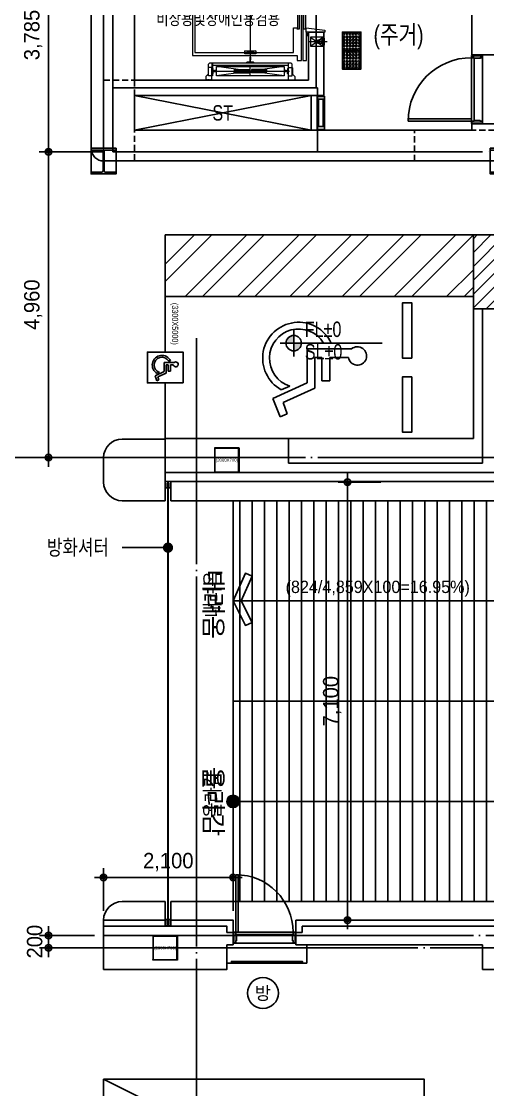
# Model space of a CAD drawing. Header units: millimetres. Extents: x 0 to 1390178, y 0 to 110113.
# Drawn here: x 196028 to 203593, y 14567 to 31891 of the extents above; entities that cross this region are included whole.
import ezdxf
from ezdxf.enums import TextEntityAlignment as Align
from ezdxf.xclip import XClip

# ---------------------------------------------------------------- set-up
doc = ezdxf.new("R2010")
doc.units = ezdxf.units.MM
doc.header["$LTSCALE"] = 100
doc.header["$XCLIPFRAME"] = 0
for name, pattern in [('X - 평면도$0$CEN', [62, 60, -1, 0, -1]), ('X - 평면도$0$CENTER', [65, 60, -2, 1, -2]), ('X - 평면도$0$CENTER2', [1.125, 0.75, -0.125, 0.125, -0.125]), ('X - 평면도$0$H2', [2, 1, -1]), ('X - 평면도$0$HID', [1.5, 1, -0.5]), ('X - 평면도$0$HIDDEN', [0.375, 0.25, -0.125]), ('X - 평면도$0$PHANTOM2', [50, 40, -2, 2, -2, 2, -2])]:
    doc.linetypes.add(name, pattern=pattern)
doc.layers.get('DEFPOINTS').update_dxf_attribs({"color": 145})
for name, color, linetype in [('AA-XXXX-TEXT', 3, 'Continuous'), ('DIM', 7, 'Continuous'), ('SYM', 7, 'Continuous'), ('TEXT1', 7, 'Continuous'), ('X - 평면도$0$! □-COL', 2, 'Continuous'), ('X - 평면도$0$4', 4, 'Continuous'), ('X - 평면도$0$A-FIN', 8, 'Continuous'), ('X - 평면도$0$A-OPEN', 9, 'X - 평면도$0$CEN'), ('X - 평면도$0$A-SHU', 3, 'X - 평면도$0$H2'), ('X - 평면도$0$A-WALB', 3, 'Continuous'), ('X - 평면도$0$A-WIN', 4, 'Continuous'), ('X - 평면도$0$AA-EL-PCN4', 4, 'Continuous'), ('X - 평면도$0$AA-SSXM-STRS', 4, 'Continuous'), ('X - 평면도$0$AA-WAXM-CONC', 2, 'Continuous'), ('X - 평면도$0$AA-XXXX-CNTL', 1, 'X - 평면도$0$CEN'), ('X - 평면도$0$AA-XXXX-FINL', 6, 'Continuous'), ('X - 평면도$0$AA-XXXX-PARK', 8, 'Continuous'), ('X - 평면도$0$TEXT', 3, 'Continuous'), ('X - 평면도$0$X-55$0$AA-DWXM-WIND', 4, 'Continuous'), ('X - 평면도$0$램프 패턴', 9, 'Continuous'), ('X - 평면도$0$연석', 4, 'Continuous'), ('X - 평면도$0$점형블럭', 8, 'Continuous')]:
    doc.layers.add(name, color=color, linetype=linetype)
for name, color, linetype, lineweight in [('X - 평면도$0$A-door', 4, 'Continuous', 25), ('X - 평면도$0$LAD-CEN', 1, 'X - 평면도$0$CENTER2', 9), ('X - 평면도$0$LAD-FINISH', 30, 'X - 평면도$0$PHANTOM2', 15), ('X - 평면도$0$LAD-OUTLINE', 7, 'Continuous', 20), ('X - 평면도$0$LAD-REFERENCE', 7, 'Continuous', 5), ('X - 평면도$0$LAD-THINLINE', 7, 'Continuous', 9)]:
    doc.layers.add(name, color=color, linetype=linetype, lineweight=lineweight)
for name, color, linetype, plot in [('X - 평면도$0$A-GUIDE TEXT', 67, 'Continuous', False), ('X - 평면도$0$AA-XXXX-H', 195, 'Continuous', False), ('X - 평면도$0$DEFPOINT', 163, 'Continuous', False)]:
    doc.layers.add(name, color=color, linetype=linetype, plot=plot)
doc.styles.add('$1$HAUD01', font='Dotum.ttf')
doc.styles.add('HAUD01', font='Dotum.ttf')
doc.styles.add('X - 평면도$0$HAUD01', font='Dotum.ttf')
doc.styles.add('X - 평면도$0$STANDARD', font='Dotum.ttf')
doc.styles.add('X - 평면도$0$맑은고딕', font='malgun.ttf')
doc.dimstyles.new('HAUD-80', dxfattribs={"dimscale": 100, "dimtxt": 2.5, "dimasz": 0.5, "dimexe": 0, "dimexo": 1.5, "dimgap": 1, "dimtad": 1, "dimdec": 0, "dimdsep": 46, "dimlunit": 6, "dimtxsty": 'HAUD01', "dimblk": 'Z_DOT', "dimcen": 2.5, "dimdle": 1.5, "dimclrd": 7, "dimclre": 7, "dimclrt": 4, "dimadec": 0, "dimazin": 0, "dimtfac": 1, "dimtdec": 0, "dimtix": 1, "dimtmove": 2, "dimatfit": 3, "dimfxl": 1, "dimtvp": 1, "dimtolj": 1, "dimtzin": 0, "dimarcsym": 0})

# ---------------------------------------------------------------- blocks, each defined once
blk = doc.blocks.new('Z_DOT')
at = {"layer": 'DIM', "color": 0}
for p, q in [((-3, 0), (3, 0)), ((0, -3), (0, 3))]:
    blk.add_line(p, q, dxfattribs=at)
for radius in [1.05, 0.525]:
    blk.add_circle((0, 0), radius, dxfattribs=at)
blk = doc.blocks.new('*D41')
at = {"layer": 'DEFPOINTS', "color": 0, "transparency": 16777216}
for p in [(199462, 18009), (197362, 17317), (199462, 17317)]:
    blk.add_point(p, dxfattribs=at)
at = {"layer": 'DIM', "color": 7, "lineweight": -2, "transparency": 16777216}
for p, q in [((197362, 17467), (197362, 18009)), ((197412, 18009), (199412, 18009)), ((199462, 17467), (199462, 18009))]:
    blk.add_line(p, q, dxfattribs=at)
at = {"layer": 'DIM', "color": 7, "lineweight": -2, "transparency": 16777216, "xscale": 50, "yscale": 50, "zscale": 50, "rotation": 180}
blk.add_blockref('Z_DOT', (197362, 18009), dxfattribs=at)
at = {"layer": 'DIM', "color": 7, "lineweight": -2, "transparency": 16777216, "xscale": 50, "yscale": 50, "zscale": 50}
blk.add_blockref('Z_DOT', (199462, 18009), dxfattribs=at)
at = {"layer": 'DIM', "color": 4, "transparency": 16777216, "insert": (198412, 18258), "char_height": 250, "attachment_point": 5, "style": 'HAUD01'}
blk.add_mtext('\\A1;2,100', dxfattribs=at)
blk = doc.blocks.new('$0$C1E7A367F')
at = {"layer": 'SYM'}
h = blk.add_hatch(color=256, dxfattribs=at)
h.paths.add_polyline_path([(-800, 0), (0, 0), (0, 800, 0.4142136)])
h.paths.add_polyline_path([(0, 0), (0, -800, 0.4142136), (800, 0)])
for p, q in [((0, -1400), (0, 1400)), ((-1400, 0), (9181, 0))]:
    blk.add_line(p, q, dxfattribs=at)
blk.add_circle((0, 0), 800, dxfattribs=at)
blk = doc.blocks.new('*D48')
at = {"layer": 'DEFPOINTS', "color": 0, "transparency": 16777216}
for p in [(201319, 24417), (202009, 24417), (202009, 17317)]:
    blk.add_point(p, dxfattribs=at)
at = {"layer": 'DIM', "color": 7, "lineweight": -2, "transparency": 16777216}
for p, q in [((201859, 24417), (201319, 24417)), ((201319, 17367), (201319, 24367)), ((201859, 17317), (201319, 17317))]:
    blk.add_line(p, q, dxfattribs=at)
at = {"layer": 'DIM', "color": 7, "lineweight": -2, "transparency": 16777216, "xscale": 50, "yscale": 50, "zscale": 50}
for p, rotation in [((201319, 24417), 90), ((201319, 17317), 270)]:
    blk.add_blockref('Z_DOT', p, dxfattribs=dict(at, rotation=rotation))
at = {"layer": 'DIM', "color": 4, "transparency": 16777216, "insert": (201070, 20867), "char_height": 250, "attachment_point": 5, "rotation": 90, "style": 'HAUD01'}
blk.add_mtext('\\A1;7,100', dxfattribs=at)
blk = doc.blocks.new('dr_갑')
at = {"layer": 'TEXT1'}
blk.add_circle((0, 0), 400, dxfattribs=at)
at = {"layer": 'TEXT1', "style": 'HAUD01'}
blk.add_text('방', height=335, dxfattribs=at).set_placement((0, 0), align=Align.MIDDLE)
blk = doc.blocks.new('X - 평면도$0$A$C149C4BE0')
at = {"layer": 'X - 평면도$0$램프 패턴'}
for p, q in [((112, 6500), (112, 0)), ((312, 6500), (312, 0)), ((512, 6500), (512, 0)), ((712, 6500), (712, 0)), ((912, 6500), (912, 0)), ((1112, 6500), (1112, 0)), ((1312, 6500), (1312, 0)), ((1512, 6500), (1512, 0)), ((1712, 6500), (1712, 0)), ((1912, 6500), (1912, 0)), ((2112, 6500), (2112, 0)), ((2312, 6500), (2312, 0)), ((2512, 6500), (2512, 0)), ((2712, 6500), (2712, 0)), ((2912, 6500), (2912, 0)), ((3112, 6500), (3112, 0)), ((3312, 6500), (3312, 0)), ((3512, 6500), (3512, 0)), ((3712, 6500), (3712, 0)), ((3912, 6500), (3912, 0)), ((4112, 6500), (4112, 0))]:
    blk.add_line(p, q, dxfattribs=at)
blk = doc.blocks.new('X - 평면도$0$A$C1B7F7459')
at = {"layer": 'X - 평면도$0$DEFPOINT'}
for p, q in [((0, 6500), (0, 0)), ((4862, 6500), (0, 6500)), ((0, 0), (4862, 0))]:
    blk.add_line(p, q, dxfattribs=at)
blk.add_blockref('X - 평면도$0$A$C149C4BE0', (0, 0))
blk = doc.blocks.new('X - 평면도$0$A$C80bfb4e9')
at = {"layer": 'X - 평면도$0$A-SHU'}
for points in [[(-90, 0), (0, 0), (0, -100.24), (-30, -100.24), (-30, -25), (-60, -25), (-60, -100.24), (-90, -100.24), (-90, -100), (-90, 0)], [(-90, -7200), (0, -7200), (0, -7100), (-30, -7100), (-30, -7175), (-60, -7175), (-60, -7100), (-90, -7100), (-90, -7100.24), (-90, -7200)]]:
    blk.add_lwpolyline(points, dxfattribs=at)
at = {"layer": 'X - 평면도$0$A-SHU', "linetype": 'X - 평면도$0$CENTER2', "ltscale": 5, "const_width": 30}
blk.add_lwpolyline([(-45, -25), (-45, -7175)], dxfattribs=at)
blk = doc.blocks.new('X - 평면도$0$A$C6BC81B62')
at = {"layer": 'X - 평면도$0$AA-XXXX-PARK'}
blk.add_line((0, 2600), (5200, 0), dxfattribs=at)
for points in [[(0, 2600), (0, 0), (5200, 0), (5200, 2600)], [(4200, 200), (4050, 200), (4050, 1150), (4200, 1150)]]:
    blk.add_lwpolyline(points, close=True, dxfattribs=at)
at = {"layer": 'X - 평면도$0$DEFPOINT', "style": 'X - 평면도$0$HAUD01', "width": 0.9}
blk.add_text('(2600X5200)', height=100, rotation=270, dxfattribs=at).set_placement((136, 1350), align=Align.MIDDLE_CENTER)
at = {"layer": 'X - 평면도$0$TEXT', "style": 'X - 평면도$0$HAUD01', "width": 0.9}
blk.add_text('(확)', height=300, rotation=270, dxfattribs=at).set_placement((4694, 419), align=Align.MIDDLE_CENTER)
blk = doc.blocks.new('X - 평면도$0$A$C37CC03AD')
at = {"layer": 'X - 평면도$0$AA-XXXX-PARK', "ltscale": 5}
for p, q in [((1000, 4300), (0, 5300)), ((1000, 4866), (566, 5300)), ((1000, 5149), (849, 5300)), ((1000, 4017), (0, 5017)), ((1000, 3451), (0, 4451)), ((1000, 3169), (0, 4169)), ((1000, 2603), (0, 3603)), ((1000, 2320), (0, 3320)), ((1846, 3323), (1846, 2603)), ((1987, 2973), (1987, 3271)), ((1754, 2993), (1754, 2870)), ((2364, 2973), (1987, 2973)), ((2364, 2839), (2364, 2973)), ((1987, 2728), (1987, 2839)), ((1987, 2839), (2364, 2839)), ((1000, 1754), (0, 2754)), ((1846, 2603), (2396, 2603)), ((2487, 2728), (1987, 2728)), ((2396, 2603), (2650, 2048)), ((2719, 2215), (2487, 2728)), ((1000, 1472), (0, 2472)), ((2451, 2320), (2510, 2183)), ((2898, 2281), (2719, 2215)), ((2950, 2163), (2898, 2281)), ((2650, 2048), (2950, 2163)), ((1000, 906), (0, 1906)), ((1000, 623), (0, 1623)), ((757, 300), (0, 1057)), ((475, 300), (0, 775)), ((2043, 388), (2043, 355)), ((2068, 444), (2068, 283)), ((2106, 383), (2106, 430)), ((2207, 383), (2106, 383)), ((2106, 317), (2106, 347)), ((2106, 347), (2207, 347)), ((2207, 347), (2207, 383)), ((2068, 283), (2216, 283)), ((2240, 317), (2106, 317)), ((2216, 283), (2284, 135)), ((2230, 207), (2246, 171)), ((2302, 179), (2240, 317)), ((2350, 197), (2302, 179)), ((2364, 165), (2350, 197)), ((2284, 135), (2364, 165))]:
    blk.add_line(p, q, dxfattribs=at)
for points in [[(1000, 5300), (0, 5300), (0, 300), (1000, 300)], [(2000, 4300), (2000, 4150), (1100, 4150), (1100, 4300)], [(2300, 4300), (2300, 4150), (3200, 4150), (3200, 4300)]]:
    blk.add_lwpolyline(points, close=True, dxfattribs=at)
for points in [[(2400, 300), (3300, 300), (3300, 5300), (1000, 5300), (1000, 300), (1900, 300)], [(2400, 590), (1900, 590), (1900, 10), (2400, 10), (2400, 590)]]:
    blk.add_lwpolyline(points, dxfattribs=at)
for centre, radius, start, end in [((1962, 3418), 149, 279.6374, 219.3505), ((1999, 2464), 583, 114.8684, 331.1726), ((1999, 2464), 474, 121.112, 342.3106), ((2109, 246), 156, 114.8684, 331.1726), ((2109, 246), 127, 121.112, 342.3106), ((2099, 470), 40.1, 279.6374, 219.3505)]:
    blk.add_arc(centre, radius, start, end, dxfattribs=at)
at = {"layer": 'X - 평면도$0$DEFPOINT', "style": 'X - 평면도$0$HAUD01', "width": 0.9}
blk.add_text('(3300X5000)', height=100, dxfattribs=at).set_placement((1441, 460), align=Align.MIDDLE_CENTER)
blk = doc.blocks.new('X - 평면도$0$ㅁ-400X400X9X9')
at = {"layer": 'X - 평면도$0$! □-COL', "lineweight": 9, "flags": 128}
for points in [[(143814, 359875), (144214, 359875), (144214, 359884), (143814, 359884)], [(143814, 359493), (143823, 359493), (143823, 359875), (143814, 359875)], [(144214, 359493), (144205, 359493), (144205, 359875), (144214, 359875)], [(143814, 359493), (144214, 359493), (144214, 359484), (143814, 359484)]]:
    blk.add_lwpolyline(points, close=True, dxfattribs=at)
blk = doc.blocks.new('X - 평면도$0$A$Cb11c32c7')
at = {"layer": 'X - 평면도$0$AA-XXXX-H'}
blk.add_lwpolyline([(-9, 154, 0.414214), (-31, 176), (-202, 176), (-202, 205), (202, 205), (202, 176), (31, 176, 0.414214), (9, 154), (9, -159, 0.414214), (31, -181), (202, -181), (202, -209), (-202, -209), (-202, -181), (-31, -181, 0.414214), (-9, -159)], format="xyb", close=True, dxfattribs=at)
at = {"layer": 'X - 평면도$0$DEFPOINT', "color": 195}
for p, q in [((-202, 176), (-202, -181)), ((202, 176), (202, -181))]:
    blk.add_line(p, q, dxfattribs=at)
blk = doc.blocks.new('X - 평면도$0$A$C3919c76b')
for p in [(-77388, 54393), (-70922, 54393), (-62388, 54396), (-70913, 47796), (-62388, 47796), (-77388, 44383), (-70913, 44383)]:
    blk.add_blockref('X - 평면도$0$A$Cb11c32c7', p)
at = {"rotation": 90}
blk.add_blockref('X - 평면도$0$A$Cb11c32c7', (-77388, 47793), dxfattribs=at)
blk = doc.blocks.new('X - 평면도$0$A$C69CA1AF6')
for name, p in [('X - 평면도$0$A$C3919c76b', (43361, -33202)), ('X - 평면도$0$ㅁ-400X400X9X9', (-176042, -353353)), ('X - 평면도$0$ㅁ-400X400X9X9', (-177042, -361263))]:
    blk.add_blockref(name, p)
blk = doc.blocks.new('X - 평면도$0$A$Cd336d2af')
at = {"layer": 'X - 평면도$0$AA-XXXX-PARK', "transparency": 33554687}
h = blk.add_hatch(dxfattribs=at)
h.set_pattern_fill('ANSI31', color=256, scale=50)
h.set_pattern_definition([(45, (-438451.98, -44323.11), (-112.2532, 112.2532), [])])
h.paths.add_polyline_path([(185, 0), (1385, 0), (1385, -2140), (-5840, -2140), (-5840, -940), (185, -940)])
at = {"layer": 'X - 평면도$0$AA-XXXX-PARK'}
blk.add_lwpolyline([(185, 0), (1385, 0), (1385, -2140), (-5840, -2140), (-5840, -940), (185, -940)], close=True, dxfattribs=at)
blk = doc.blocks.new('*U950')
at = {"layer": 'X - 평면도$0$DEFPOINT'}
for p in [(1350, 622), (1350, -622)]:
    blk.add_line(p, (1350, 0), dxfattribs=at)
at = {"layer": 'X - 평면도$0$LAD-CEN', "color": 8, "ltscale": 200}
for p, q in [((0, 1095), (0, -1095)), ((-1139, 0), (980, 0))]:
    blk.add_line(p, q, dxfattribs=at)
at = {"layer": 'X - 평면도$0$LAD-CEN', "color": 8, "ltscale": 20}
for p, q in [((-1025, 527), (-976, 527)), ((-1000, 504), (-1000, 550)), ((-1025, 287), (-976, 287)), ((-1000, 264), (-1000, 310)), ((-700, -677), (-700, -773))]:
    blk.add_line(p, q, dxfattribs=at)
at = {"layer": 'X - 평면도$0$LAD-CEN', "color": 8, "linetype": 'X - 평면도$0$CENTER'}
for p, q in [((1203, 636), (1203, -636)), ((1278, 0), (1128, 0))]:
    blk.add_line(p, q, dxfattribs=at)
at = {"layer": 'X - 평면도$0$LAD-CEN', "color": 8, "ltscale": 10}
for p, q in [((1355, 692), (1339, 692)), ((1355, 657), (1339, 657)), ((1355, -657), (1339, -657)), ((1355, -692), (1339, -692))]:
    blk.add_line(p, q, dxfattribs=at)
at = {"layer": 'X - 평면도$0$LAD-CEN', "color": 8, "ltscale": 50}
blk.add_line((725, -954), (725, -1248), dxfattribs=at)
at = {"layer": 'X - 평면도$0$LAD-FINISH', "color": 8, "ltscale": 10}
for p, q in [((-650, -1195), (-570, -1195)), ((650, -1195), (570, -1195))]:
    blk.add_line(p, q, dxfattribs=at)
at = {"layer": 'X - 평면도$0$LAD-OUTLINE', "color": 8, "linetype": 'Continuous'}
for p, q in [((-1060, 54), (-1057, 9)), ((-1052, 5), (-1020, 5)), ((1020, 5), (1052, 5)), ((1057, 9), (1060, 54)), ((-1057, -9), (-1060, -54)), ((-1020, -5), (-1052, -5)), ((1052, -5), (1020, -5)), ((1060, -54), (1057, -9))]:
    blk.add_line(p, q, dxfattribs=at)
at = {"layer": 'X - 평면도$0$LAD-OUTLINE', "color": 8}
for p, q in [((-1010, -290), (-1150, -290)), ((-1150, -700), (-1150, -290)), ((-1150, -290), (-1010, -290)), ((-1010, -290), (-1010, -700)), ((-1010, -700), (-1150, -700)), ((-650, -945), (-570, -910)), ((650, -945), (570, -910))]:
    blk.add_line(p, q, dxfattribs=at)
at = {"layer": 'X - 평면도$0$LAD-OUTLINE', "color": 8, "linetype": 'X - 평면도$0$PHANTOM2', "ltscale": 5}
for p, q in [((-1062, -340), (-1017, -340)), ((-1062, -686), (-1062, -361)), ((-1062, -361), (-1017, -361)), ((-1062, -361), (-1062, -363)), ((-1017, -361), (-1017, -686)), ((-1017, -361), (-1017, -363)), ((-1017, -361), (-1017, -363)), ((-1062, -686), (-1062, -684)), ((-1062, -686), (-1017, -686)), ((-1017, -686), (-1017, -684)), ((-1017, -686), (-1017, -684)), ((-1062, -706), (-1017, -706))]:
    blk.add_line(p, q, dxfattribs=at)
at = {"layer": 'X - 평면도$0$LAD-OUTLINE', "color": 8}
for points in [[(-1032, -830), (-1032, -760), (-950, -760), (-950, 940), (950, 940), (950, -760), (1032, -760), (1032, -830), (-1032, -830)], [(-900, -700), (-900, 900), (900, 900), (900, -700)], [(-1115, -290), (-1115, -285), (-1045, -285), (-1045, -290)], [(-1010, -379), (-1005, -379), (-1005, -459), (-1010, -459)], [(-1010, -611), (-1005, -611), (-1005, -531), (-1010, -531)], [(-1005, -611), (-1005, -531)], [(-570, -910), (-1032, -910), (-1032, -855), (1032, -855), (1032, -910), (570, -910)], [(-900, -700), (-500, -700), (-500, -760), (-530, -760)], [(-515, -765), (515, -765), (515, -800), (-515, -800), (-515, -765)], [(-515, -865), (515, -865), (515, -900), (-515, -900), (-515, -865)], [(900, -700), (500, -700), (500, -760), (530, -760)], [(-570, -945), (-570, -906), (-500, -906), (-540, -1212), (-570, -1212), (-570, -1175)], [(570, -945), (570, -906), (500, -906), (540, -1212), (570, -1212), (570, -1175)]]:
    blk.add_lwpolyline(points, dxfattribs=at)
at = {"layer": 'X - 평면도$0$LAD-OUTLINE', "color": 8, "linetype": 'Continuous'}
for points in [[(-1063, -57), (-1068, -57), (-1068, 57), (-1063, 57)], [(-1017, 8), (-1017, 8), (-980, 8), (-979, 7), (-979, -7), (-980, -8), (-1017, -8), (-1017, -8)], [(1017, -8), (1017, -8), (980, -8), (979, -7), (979, 7), (980, 8), (1017, 8), (1017, 8)], [(1063, 57), (1068, 57), (1068, -57), (1063, -57)]]:
    blk.add_lwpolyline(points, dxfattribs=at)
for centre, radius, start, end in [((-1063, 54), 3, 3.2861, 90), ((-1052, 10), 5, 183.2861, 270), ((-1020, 8), 3.25, 270, 0), ((1020, 8), 3.25, 180, 270), ((1052, 10), 5, 270, 356.7139), ((1063, 54), 3, 90, 176.7139), ((-1063, -54), 3, 270, 356.7139), ((-1052, -10), 5, 90, 176.7139), ((-1020, -8), 3.25, 0, 90), ((1020, -8), 3.25, 90, 180), ((1052, -10), 5, 3.2861, 90), ((1063, -54), 3, 183.2861, 270)]:
    blk.add_arc(centre, radius, start, end, dxfattribs=at)
at = {"layer": 'X - 평면도$0$LAD-OUTLINE', "color": 8, "linetype": 'X - 평면도$0$PHANTOM2', "ltscale": 5}
for centre, start, end in [((-1062, -351), 90, 270), ((-1017, -351), 270, 90), ((-1062, -695), 90, 270), ((-1017, -695), 270, 90)]:
    blk.add_arc(centre, 11.3, start, end, dxfattribs=at)
at = {"layer": 'X - 평면도$0$LAD-REFERENCE', "color": 8}
for p, q in [((1068, 657), (1068, -657)), ((1279, 618), (1068, 618)), ((1105, 612), (1105, -612)), ((1279, -618), (1068, -618))]:
    blk.add_line(p, q, dxfattribs=at)
for points in [[(1145, 677), (1145, 677), (1150, 685), (1242, 685, 0.188811), (1256, 690), (1263, 697), (1290, 722), (1350, 722), (1350, 622), (1275, 622), (1145, 622)], [(1145, -677), (1145, -677), (1150, -685), (1242, -685, -0.188811), (1256, -690), (1263, -697), (1290, -722), (1350, -722), (1350, -622), (1275, -622), (1145, -622)]]:
    blk.add_lwpolyline(points, format="xyb", close=True, dxfattribs=at)
for points in [[(1068, 612), (1279, 612), (1279, 677), (1088, 677), (1068, 657)], [(1068, -612), (1279, -612), (1279, -677), (1088, -677), (1068, -657)]]:
    blk.add_lwpolyline(points, dxfattribs=at)
at = {"layer": 'X - 평면도$0$LAD-THINLINE', "color": 8, "linetype": 'X - 평면도$0$HIDDEN'}
for p, q in [((1344, 622), (1344, 722)), ((1074, -612), (1074, 612)), ((1344, -622), (1344, -722))]:
    blk.add_line(p, q, dxfattribs=at)
at = {"layer": 'X - 평면도$0$LAD-THINLINE', "color": 8}
for p, q in [((1278, -550), (1128, 550)), ((1128, -550), (1278, 550)), ((1178, 262), (1178, 17)), ((1178, 262), (1181, 262)), ((1178, 262), (1181, 262)), ((1178, 262), (1181, 262)), ((1178, 262), (1181, 262)), ((1181, 262), (1181, 17)), ((1181, 262), (1182, 259)), ((1181, 262), (1182, 259)), ((1188, 260), (1191, 260)), ((1188, 260), (1191, 260)), ((1188, 260), (1188, 20)), ((1188, 260), (1194, 260)), ((1188, 260), (1194, 260)), ((1194, 260), (1194, 20)), ((1200, 260), (1200, 20)), ((1206, 260), (1200, 260)), ((1206, 260), (1200, 260)), ((1206, 260), (1203, 260)), ((1206, 260), (1203, 260)), ((1206, 260), (1206, 20)), ((1218, 260), (1212, 260)), ((1212, 260), (1212, 20)), ((1212, 260), (1212, 20)), ((1218, 260), (1215, 260)), ((1218, 260), (1218, 20)), ((1228, 262), (1224, 262)), ((1228, 262), (1224, 262)), ((1224, 262), (1224, 17)), ((1224, 262), (1224, 259)), ((1228, 262), (1224, 262)), ((1228, 262), (1224, 262)), ((1224, 262), (1224, 259)), ((1228, 262), (1228, 17)), ((925, -90), (875, 90)), ((875, -90), (925, 90)), ((1178, 17), (1181, 17)), ((1178, 17), (1181, 17)), ((1181, 17), (1182, 21)), ((1188, 20), (1194, 20)), ((1188, 20), (1194, 20)), ((1206, 20), (1200, 20)), ((1218, 20), (1212, 20)), ((1224, 17), (1224, 21)), ((1228, 17), (1224, 17)), ((1228, 17), (1224, 17)), ((1178, -263), (1178, -18)), ((1178, -18), (1181, -18)), ((1178, -18), (1181, -18)), ((1181, -263), (1181, -18)), ((1181, -18), (1182, -21)), ((1188, -21), (1194, -21)), ((1188, -21), (1194, -21)), ((1188, -261), (1188, -21)), ((1194, -261), (1194, -21)), ((1200, -261), (1200, -21)), ((1206, -21), (1200, -21)), ((1206, -261), (1206, -21)), ((1218, -21), (1212, -21)), ((1212, -261), (1212, -21)), ((1212, -261), (1212, -21)), ((1218, -261), (1218, -21)), ((1224, -263), (1224, -18)), ((1228, -18), (1224, -18)), ((1228, -18), (1224, -18)), ((1224, -18), (1224, -21)), ((1228, -263), (1228, -18)), ((1178, -263), (1181, -263)), ((1178, -263), (1181, -263)), ((1178, -263), (1181, -263)), ((1178, -263), (1181, -263)), ((1181, -263), (1182, -260)), ((1181, -263), (1182, -260)), ((1188, -261), (1191, -261)), ((1188, -261), (1191, -261)), ((1188, -261), (1194, -261)), ((1188, -261), (1194, -261)), ((1206, -261), (1200, -261)), ((1206, -261), (1200, -261)), ((1206, -261), (1203, -261)), ((1206, -261), (1203, -261)), ((1218, -261), (1212, -261)), ((1218, -261), (1215, -261)), ((1224, -263), (1224, -260)), ((1224, -263), (1224, -260)), ((1228, -263), (1224, -263)), ((1228, -263), (1224, -263)), ((1228, -263), (1224, -263)), ((1228, -263), (1224, -263)), ((-790, -750), (-610, -700)), ((-790, -700), (-610, -750)), ((750, -1088), (700, -1195)), ((700, -1088), (750, -1195))]:
    blk.add_line(p, q, dxfattribs=at)
at = {"layer": 'X - 평면도$0$LAD-THINLINE', "color": 8, "linetype": 'Continuous'}
for p, q in [((1195, 601), (1162, 604)), ((1198, 585), (1198, 597)), ((1208, 597), (1208, 585)), ((1244, 604), (1211, 601)), ((1162, -604), (1195, -601)), ((1198, -597), (1198, -585)), ((1208, -585), (1208, -597)), ((1211, -601), (1244, -604))]:
    blk.add_line(p, q, dxfattribs=at)
at = {"layer": 'X - 평면도$0$LAD-THINLINE', "color": 8, "ltscale": 5}
for p, q in [((800, -975), (650, -1175)), ((650, -975), (800, -1175))]:
    blk.add_line(p, q, dxfattribs=at)
at = {"layer": 'X - 평면도$0$LAD-THINLINE', "color": 8}
for points in [[(1128, -550), (1278, -550), (1278, 550), (1128, 550)], [(925, -90), (925, 90), (875, 90), (875, -90)], [(-810, -693), (-590, -693), (-590, -700), (-810, -700)], [(-790, -750), (-610, -750), (-610, -700), (-790, -700)], [(782, -1202), (668, -1202), (668, -1195), (782, -1195)], [(750, -1195), (700, -1195), (700, -1088), (750, -1088)]]:
    blk.add_lwpolyline(points, close=True, dxfattribs=at)
at = {"layer": 'X - 평면도$0$LAD-THINLINE', "color": 8, "linetype": 'Continuous'}
for points in [[(1158, 608), (1158, 612), (1247, 612), (1247, 608)], [(1211, 582), (1211, 582), (1211, 551), (1210, 550), (1196, 550), (1195, 551), (1195, 582), (1195, 582)], [(1247, -608), (1247, -612), (1158, -612), (1158, -608)], [(1195, -582), (1195, -582), (1195, -551), (1196, -550), (1210, -550), (1211, -551), (1211, -582), (1211, -582)]]:
    blk.add_lwpolyline(points, dxfattribs=at)
at = {"layer": 'X - 평면도$0$LAD-THINLINE', "color": 8, "linetype": 'X - 평면도$0$PHANTOM2'}
blk.add_lwpolyline([(-972, -466), (-972, -580, 1), (-938, -580), (-938, -466, 1)], format="xyb", close=True, dxfattribs=at)
at = {"layer": 'X - 평면도$0$LAD-THINLINE', "color": 8, "ltscale": 5}
blk.add_lwpolyline([(800, -1175), (650, -1175), (650, -975), (800, -975)], close=True, dxfattribs=at)
for centre in [(-1000, 527), (-1000, 287)]:
    blk.add_circle(centre, 10, dxfattribs=at)
at = {"layer": 'X - 평면도$0$LAD-THINLINE', "color": 8, "linetype": 'Continuous'}
for centre, radius, start, end in [((1162, 608), 4, 180, 265.684), ((1194, 597), 4, 0, 85.684), ((1195, 585), 3.2, 270, 0), ((1212, 597), 4, 94.316, 180), ((1211, 585), 3.2, 180, 270), ((1243, 608), 4, 274.316, 0), ((1162, -608), 4, 94.316, 180), ((1195, -585), 3.2, 0, 90), ((1194, -597), 4, 274.316, 0), ((1211, -585), 3.2, 90, 180), ((1212, -597), 4, 180, 265.684), ((1243, -608), 4, 0, 85.684)]:
    blk.add_arc(centre, radius, start, end, dxfattribs=at)
at = {"layer": 'X - 평면도$0$LAD-THINLINE', "color": 8}
for centre, start, end in [((1185, 260), 190.2367, 0), ((1185, 260), 190.2367, 0), ((1197, 260), 180, 0), ((1197, 260), 180, 0), ((1209, 260), 180, 0), ((1209, 260), 180, 0), ((1221, 260), 180, 349.7633), ((1221, 260), 180, 349.7633), ((1185, 20), 0, 169.7633), ((1197, 20), 0, 180), ((1209, 20), 0, 180), ((1221, 20), 10.2367, 180), ((1185, -21), 190.2367, 0), ((1197, -21), 180, 0), ((1209, -21), 180, 0), ((1221, -21), 180, 349.7633), ((1185, -261), 0, 169.7633), ((1185, -261), 0, 169.7633), ((1197, -261), 0, 180), ((1197, -261), 0, 180), ((1209, -261), 0, 180), ((1209, -261), 0, 180), ((1221, -261), 10.2367, 180), ((1221, -261), 10.2367, 180)]:
    blk.add_arc(centre, 3, start, end, dxfattribs=at)
at = {"layer": 'X - 평면도$0$DEFPOINT', "style": 'X - 평면도$0$HAUD01'}
for s, p in [('PIT 내폭 : 2500 X 2300', (-2, 633)), ('(18인승,105m/min)', (0, 542))]:
    blk.add_text(s, height=48, dxfattribs=at).set_placement(p, align=Align.MIDDLE_CENTER)
blk = doc.blocks.new('*U1021')
at = {"layer": 'X - 평면도$0$A-WIN', "color": 9}
for p, q in [((220, 120), (-220, 120)), ((220, 99), (-220, 99)), ((220, 21), (-220, 21)), ((220, 0), (-220, 0))]:
    blk.add_line(p, q, dxfattribs=at)
at = {"layer": 'X - 평면도$0$A-WIN'}
for points in [[(-220, 0), (-220, 120), (-270, 120), (-270, 0)], [(-223, 3), (-223, 117), (-267, 117), (-267, 3)], [(270, 0), (270, 120), (220, 120), (220, 0)], [(267, 3), (267, 117), (223, 117), (223, 3)]]:
    blk.add_lwpolyline(points, close=True, dxfattribs=at)
blk = doc.blocks.new('X - 평면도$0$A$C4D1409A3')
at = {"layer": 'X - 평면도$0$점형블럭', "color": 9}
blk.add_lwpolyline([(0, 0), (300, 0), (300, 300), (0, 300)], close=True, dxfattribs=at)
at = {"layer": 'X - 평면도$0$점형블럭', "color": 252}
for centre in [(25, 275), (25, 225), (25, 175), (75, 275), (75, 225), (75, 175), (125, 275), (125, 225), (125, 175), (175, 275), (175, 225), (175, 175), (225, 275), (225, 225), (225, 175), (275, 275), (275, 225), (275, 175), (25, 125), (25, 75), (25, 25), (75, 125), (75, 75), (75, 25), (125, 125), (125, 75), (125, 25), (175, 125), (175, 75), (175, 25), (225, 125), (225, 75), (225, 25), (275, 125), (275, 75), (275, 25)]:
    blk.add_circle(centre, 15, dxfattribs=at)
blk = doc.blocks.new('X - 평면도$0$A$C5aa37261')
at = {"layer": 'X - 평면도$0$A-OPEN'}
for p, q in [((-33527, 11681), (-30662, 12241)), ((-30662, 11681), (-33527, 12241))]:
    blk.add_line(p, q, dxfattribs=at)
at = {"layer": 'X - 평면도$0$AA-WAXM-CONC'}
for p, q in [((-34027, 21191), (-34027, 11181)), ((-33527, 14991), (-33527, 12491)), ((-28052, 14991), (-28052, 12901)), ((-30702, 13271), (-30702, 12491)), ((-30452, 13271), (-30702, 13271)), ((-30452, 13271), (-30452, 12241)), ((-27552, 12901), (-28052, 12901)), ((-30702, 12491), (-33527, 12491)), ((-30452, 12241), (-33527, 12241)), ((-33527, 12241), (-33527, 11681)), ((-28052, 11781), (-28052, 11681)), ((-28052, 11781), (-27552, 11781)), ((-33527, 11681), (-28052, 11681)), ((-34027, 11181), (-27552, 11181)), ((-27877, 6681), (-27877, 8781)), ((-27877, 8781), (-27677, 8781)), ((-27877, 6281), (-31027, 6281)), ((-27070, 5981), (-31027, 5981)), ((-31927, -1329), (-32027, -1329)), ((-31927, -1529), (-31927, -1329)), ((-30907, -1529), (-30907, -1329)), ((-30907, -1329), (-30807, -1329)), ((-30807, -1229), (-27067, -1229)), ((-30807, -1329), (-30807, -1229)), ((-31927, -1529), (-32027, -1529))]:
    blk.add_line(p, q, dxfattribs=at)
blk.add_lwpolyline([(-30907, -1529), (-27877, -1529)], dxfattribs=at)
at = {"layer": 'X - 평면도$0$AA-XXXX-CNTL'}
for p, q in [((-33877, 21041), (-33877, 11331)), ((-30577, 15116), (-30577, 12366)), ((-30557, 12366), (-33877, 12366)), ((-30557, 11331), (-30557, 12366)), ((-33877, 11331), (-27702, 11331))]:
    blk.add_line(p, q, dxfattribs=at)
at = {"layer": 'X - 평면도$0$X-55$0$AA-DWXM-WIND'}
blk.add_line((-30662, 11681), (-30662, 12241), dxfattribs=at)
at = {"xscale": -1.000000000000006, "rotation": 90}
blk.add_blockref('*U950', (-31647, 13841), dxfattribs=at)
at = {"layer": 'X - 평면도$0$A-WIN', "rotation": 90}
blk.add_blockref('*U1021', (-30442, 11961), dxfattribs=at)
at = {"layer": 'X - 평면도$0$점형블럭', "xscale": -1, "rotation": 270}
blk.add_blockref('X - 평면도$0$A$C4D1409A3', (-30152, 12971), dxfattribs=at)
at = {"layer": 'X - 평면도$0$점형블럭', "rotation": 270}
blk.add_blockref('X - 평면도$0$A$C4D1409A3', (-30152, 12971), dxfattribs=at)
blk = doc.blocks.new('X - 평면도$0$B4~1F_COL')
at = {"layer": 'X - 평면도$0$AA-WAXM-CONC'}
for p, q in [((-71238, -49217), (-71238, -49617)), ((-75388, -57127), (-75388, -57227))]:
    blk.add_line(p, q, dxfattribs=at)
for points in [[(-74388, -49617), (-74388, -49217), (-76388, -49217), (-76388, -49917), (-74388, -49917)], [(-75388, -57127), (-75388, -57127), (-77388, -57127), (-77388, -57827), (-75388, -57827), (-75388, -57427)], [(-71238, -57427), (-71238, -57827), (-69238, -57827), (-69238, -57824)]]:
    blk.add_lwpolyline(points, dxfattribs=at)
at = {"layer": 'X - 평면도$0$DEFPOINT', "linetype": 'X - 평면도$0$HID'}
for points in [[(-76888, -43407), (-76888, -44717), (-77388, -44717), (-77388, -43407), (-76888, -43407)], [(-72343, -44717), (-72343, -44217), (-70913, -44217), (-70913, -44717), (-72343, -44717)]]:
    blk.add_lwpolyline(points, dxfattribs=at)
at = {"layer": 'X - 평면도$0$DEFPOINT', "style": 'X - 평면도$0$STANDARD'}
for p in [(-75388, -49567), (-76388, -57477)]:
    blk.add_text('(2000X700)', height=50, dxfattribs=at).set_placement(p, align=Align.MIDDLE_CENTER)
blk = doc.blocks.new('X - 평면도$0$D1100')
at = {"layer": 'X - 평면도$0$A-door', "color": 9}
for p, q in [((0, -5), (0, -1035)), ((40, -15), (40, -1025)), ((180, -5), (180, -1035))]:
    blk.add_line(p, q, dxfattribs=at)
at = {"layer": 'X - 평면도$0$A-door'}
for points in [[(30, 28), (2, 28), (2, -3), (42, -3), (42, -13), (138, -13), (138, -3), (178, -3), (178, 28), (150, 28), (150, 30), (180, 30), (180, -5), (140, -5), (140, -15), (40, -15), (40, -5), (0, -5), (0, 30), (30, 30)], [(-1030, -5), (-1030, -45), (0, -45), (0, -5)], [(30, -1068), (2, -1068), (2, -1037), (42, -1037), (42, -1027), (138, -1027), (138, -1037), (178, -1037), (178, -1068), (150, -1068), (150, -1070), (180, -1070), (180, -1035), (140, -1035), (140, -1025), (40, -1025), (40, -1035), (0, -1035), (0, -1070), (30, -1070)]]:
    blk.add_lwpolyline(points, close=True, dxfattribs=at)
at = {"layer": 'X - 평면도$0$A-door', "color": 8}
for points in [[(2, -3), (2, 28), (178, 28), (178, -3), (177, -3), (177, 27), (3, 27), (3, -3)], [(2, -1037), (2, -1068), (178, -1068), (178, -1037), (177, -1037), (177, -1067), (3, -1067), (3, -1037)]]:
    blk.add_lwpolyline(points, close=True, dxfattribs=at)
at = {"layer": 'X - 평면도$0$A-door', "color": 1}
blk.add_arc((0, -5), 1030, 180, 270, dxfattribs=at)
at = {"layer": 'X - 평면도$0$A-GUIDE TEXT'}
for p, q in [((175, 40), (5, 40)), ((175, -1080), (5, -1080))]:
    blk.add_line(p, q, dxfattribs=at)
blk = doc.blocks.new('X - 평면도$0$D1000')
at = {"layer": 'X - 평면도$0$A-door', "color": 9}
for p, q in [((0, 0), (0, -930)), ((180, 0), (180, -930)), ((40, -10), (40, -920))]:
    blk.add_line(p, q, dxfattribs=at)
at = {"layer": 'X - 평면도$0$A-door'}
for points in [[(-930, 0), (-930, -40), (0, -40), (0, 0)], [(30, 33), (2, 33), (2, 2), (42, 2), (42, -8), (138, -8), (138, 2), (178, 2), (178, 33), (150, 33), (150, 35), (180, 35), (180, 0), (140, 0), (140, -10), (40, -10), (40, 0), (0, 0), (0, 35), (30, 35)], [(30, -963), (2, -963), (2, -932), (42, -932), (42, -922), (138, -922), (138, -932), (178, -932), (178, -963), (150, -963), (150, -965), (180, -965), (180, -930), (140, -930), (140, -920), (40, -920), (40, -930), (0, -930), (0, -965), (30, -965)]]:
    blk.add_lwpolyline(points, close=True, dxfattribs=at)
at = {"layer": 'X - 평면도$0$A-door', "color": 8}
for points in [[(2, 2), (2, 33), (178, 33), (178, 2), (177, 2), (177, 32), (3, 32), (3, 2)], [(2, -932), (2, -963), (178, -963), (178, -932), (177, -932), (177, -962), (3, -962), (3, -932)]]:
    blk.add_lwpolyline(points, close=True, dxfattribs=at)
at = {"layer": 'X - 평면도$0$A-door', "color": 1}
blk.add_arc((0, 0), 930, 180, 270, dxfattribs=at)
at = {"layer": 'X - 평면도$0$A-GUIDE TEXT'}
for p, q in [((175, 45), (5, 45)), ((175, -975), (5, -975))]:
    blk.add_line(p, q, dxfattribs=at)
blk = doc.blocks.new('X - 평면도', base_point=(-475.4, -286.7))
at = {"layer": 'X - 평면도$0$AA-EL-PCN4'}
h = blk.add_hatch(color=256, dxfattribs=at)
h.dxf.hatch_style = 1
edge = h.paths.add_edge_path()
edge.add_arc((302712, 33998.1), 100, 0, 360)
at = {"layer": 'X - 평면도$0$4'}
for p, q in [((300412, 54193), (300412, 44583.1)), ((307574.4, 38873.1), (301702, 38873.1)), ((302712, 38883.1), (302712, 32373.1))]:
    blk.add_line(p, q, dxfattribs=at)
blk.add_arc((300612, 44583.1), 200, 180, 270, dxfattribs=at)
at = {"layer": 'X - 평면도$0$AA-EL-PCN4'}
for p, q in [((302712, 37248.1), (307572, 37248.1)), ((302712, 35623.1), (307574.4, 35623.1)), ((302712, 33998.1), (307574.4, 33998.1))]:
    blk.add_line(p, q, dxfattribs=at)
blk.add_lwpolyline([(303020, 36900.1), (302844, 37248.1), (303020, 37648.1), (302912, 37696.1), (302712, 37248.1), (302912, 36852.1), (303020, 36900.1)], dxfattribs=at)
blk.add_circle((302712, 33998.1), 100, dxfattribs=at)
at = {"layer": 'X - 평면도$0$AA-SSXM-STRS'}
for p in [(303912, 31673.1), (302612, 31373.1)]:
    blk.add_line(p, (303912, 31373.1), dxfattribs=at)
blk.add_lwpolyline([(303837, 31373.1), (303837, 31403.1), (302687, 31403.1), (302687, 31373.1)], dxfattribs=at)
at = {"layer": 'X - 평면도$0$AA-XXXX-CNTL'}
for p, q in [((302122, 19243.1), (302122, 41509.5)), ((279286.2, 39573.1), (340213.6, 39573.1)), ((301612, 39333.1), (307574.4, 39333.1)), ((299712, 31623.1), (340213.6, 31623.1))]:
    blk.add_line(p, q, dxfattribs=at)
blk.add_lwpolyline([(300612, 31823.1), (309593.6, 31823.1), (333072, 35813.8)], dxfattribs=at)
at = {"layer": 'X - 평면도$0$AA-XXXX-FINL'}
for p, q in [((300612, 32073.1), (301612, 32073.1)), ((300612, 31973.1), (300612, 32073.1)), ((301612, 32073.1), (301612, 31973.1)), ((301702, 32073.1), (301702, 31973.1)), ((303732, 32073.1), (307538.2, 32073.1)), ((303732, 32073.1), (303732, 31873.1))]:
    blk.add_line(p, q, dxfattribs=at)
blk.add_lwpolyline([(301702, 32073.1), (302712, 32073.1), (302712, 31873.1)], dxfattribs=at)
at = {"layer": 'X - 평면도$0$연석'}
for p, q in [((300912, 39873.1), (301612, 39873.1)), ((300612, 39573.1), (300612, 39173.1)), ((301612, 39183.1), (301612, 38873.1)), ((301702, 39183.1), (301702, 38873.1)), ((301612, 38873.1), (300912, 38873.1)), ((301612, 32373.1), (300912, 32373.1)), ((301612, 32373.1), (301612, 32073.1)), ((301702, 32373.1), (301702, 32073.1)), ((301702, 32373.1), (307574.4, 32373.1))]:
    blk.add_line(p, q, dxfattribs=at)
for centre, start, end in [((300912, 39573.1), 90, 180), ((300912, 39173.1), 180, 270), ((300912, 32073.1), 90, 180)]:
    blk.add_arc(centre, 300, start, end, dxfattribs=at)
for name, p in [('X - 평면도$0$A$C5aa37261', (334639.2, 33202.2)), ('X - 평면도$0$B4~1F_COL', (378000, 89100)), ('X - 평면도$0$A$C69CA1AF6', (334639.2, 33202.2)), ('X - 평면도$0$A$C1B7F7459', (302712, 32373.1))]:
    blk.add_blockref(name, p)
at = {"xscale": -1}
for name, p, rotation in [('X - 평면도$0$D1100', (306582, 45023.1), 180), ('X - 평면도$0$D1000', (302757, 31878.1), 90)]:
    blk.add_blockref(name, p, dxfattribs=dict(at, rotation=rotation))
at = {"rotation": 270}
blk.add_blockref('X - 평면도$0$A$C37CC03AD', (301312, 43183.1), dxfattribs=at)
at = {"layer": 'X - 평면도$0$A-FIN'}
blk.add_blockref('X - 평면도$0$A$C80bfb4e9', (301702, 39183.1), dxfattribs=at)
at = {"layer": 'X - 평면도$0$A-WALB'}
blk.add_blockref('X - 평면도$0$A$Cd336d2af', (312452, 44123.1), dxfattribs=at)
at = {"layer": 'X - 평면도$0$AA-XXXX-PARK'}
blk.add_blockref('X - 평면도$0$A$C6BC81B62', (300612, 26893.1), dxfattribs=at)
at = {"layer": 'X - 평면도$0$DEFPOINT', "style": 'X - 평면도$0$맑은고딕'}
for s, p in [('내려옴', (302394.1, 37198.1)), ('올라감', (302394.1, 33997.1))]:
    blk.add_text(s, height=300, rotation=270, dxfattribs=at).set_placement(p, align=Align.MIDDLE_CENTER)
at = {"layer": 'X - 평면도$0$DEFPOINT', "style": 'X - 평면도$0$HAUD01'}
blk.add_text('(824/4,859X100=16.95%%%)', height=200, dxfattribs=at).set_placement((305060, 37476.6), align=Align.MIDDLE_CENTER)
blk = doc.blocks.new('*D614')
at = {"layer": 'DEFPOINTS', "color": 0, "transparency": 16777216}
for p in [(197512, 33562), (196469, 29777), (197512, 29777)]:
    blk.add_point(p, dxfattribs=at)
at = {"layer": 'DIM', "color": 7, "lineweight": -2, "transparency": 16777216}
for p, q in [((197362, 33562), (196469, 33562)), ((196469, 33512), (196469, 29827)), ((197362, 29777), (196469, 29777))]:
    blk.add_line(p, q, dxfattribs=at)
at = {"layer": 'DIM', "color": 7, "lineweight": -2, "transparency": 16777216, "xscale": 50, "yscale": 50, "zscale": 50}
for p, rotation in [((196469, 33562), 90), ((196469, 29777), 270)]:
    blk.add_blockref('Z_DOT', p, dxfattribs=dict(at, rotation=rotation))
at = {"layer": 'DIM', "color": 4, "transparency": 16777216, "insert": (196220, 31670), "char_height": 250, "attachment_point": 5, "rotation": 90, "style": 'HAUD01'}
blk.add_mtext('\\A1;3,785', dxfattribs=at)
blk = doc.blocks.new('*D615')
at = {"layer": 'DEFPOINTS', "color": 0, "transparency": 16777216}
for p in [(197512, 29777), (196469, 24817), (197512, 24817)]:
    blk.add_point(p, dxfattribs=at)
at = {"layer": 'DIM', "color": 7, "lineweight": -2, "transparency": 16777216}
for p, q in [((197362, 29777), (196469, 29777)), ((196469, 29727), (196469, 24867)), ((197362, 24817), (196469, 24817))]:
    blk.add_line(p, q, dxfattribs=at)
at = {"layer": 'DIM', "color": 7, "lineweight": -2, "transparency": 16777216, "xscale": 50, "yscale": 50, "zscale": 50}
for p, rotation in [((196469, 29777), 90), ((196469, 24817), 270)]:
    blk.add_blockref('Z_DOT', p, dxfattribs=dict(at, rotation=rotation))
at = {"layer": 'DIM', "color": 4, "transparency": 16777216, "insert": (196220, 27297), "char_height": 250, "attachment_point": 5, "rotation": 90, "style": 'HAUD01'}
blk.add_mtext('\\A1;4,960', dxfattribs=at)
blk = doc.blocks.new('*D661')
at = {"layer": 'DEFPOINTS', "color": 0, "transparency": 16777216}
for p in [(196470, 17067), (197362, 17067), (197362, 16867)]:
    blk.add_point(p, dxfattribs=at)
at = {"layer": 'DIM', "color": 7, "lineweight": -2, "transparency": 16777216}
for p, q in [((196470, 17117), (196470, 17167)), ((197212, 17067), (196470, 17067)), ((196470, 16867), (196470, 17067)), ((197212, 16867), (196470, 16867)), ((196470, 16817), (196470, 16767))]:
    blk.add_line(p, q, dxfattribs=at)
at = {"layer": 'DIM', "color": 7, "lineweight": -2, "transparency": 16777216, "xscale": 50, "yscale": 50, "zscale": 50}
for p, rotation in [((196470, 17067), 270), ((196470, 16867), 90)]:
    blk.add_blockref('Z_DOT', p, dxfattribs=dict(at, rotation=rotation))
at = {"layer": 'DIM', "color": 4, "transparency": 16777216, "insert": (196245, 16967), "char_height": 250, "attachment_point": 5, "rotation": 90, "style": 'HAUD01'}
blk.add_mtext('\\A1;200', dxfattribs=at)

msp = doc.modelspace()

# ---------------------------------------------------------------- block references
ref = msp.add_blockref('X - 평면도', (-103725.3, -15042.6))
XClip(ref).set_block_clipping_path([(271249.9173510048, 14755.918494578), (355249.9173510048, 74155.918494578)])

# ---------------------------------------------------------------- next in the draw order: linework, layer by layer
at = {"layer": 'SYM'}
msp.add_line((198407.1, 23356.6), (197663.1, 23356.6), dxfattribs=at)
at = {"layer": 'SYM', "const_width": 83.2}
msp.add_lwpolyline([(198407.1, 23314.8, 1), (198407.1, 23398.3, 1)], format="xyb", close=True, dxfattribs=at)

# ---------------------------------------------------------------- next in the draw order: block references
at = {"xscale": 0.6262795275590645, "yscale": 0.6262795275590645, "zscale": 0.6262795275590645}
msp.add_blockref('dr_갑', (199946.9, 16133.3), dxfattribs=at)
at = {"layer": 'SYM', "xscale": 0.1562499997671693, "yscale": 0.1562499997671693, "zscale": 0.1562499997671693}
msp.add_blockref('$0$C1E7A367F', (200447.2, 26672.9), dxfattribs=at)

# ---------------------------------------------------------------- next in the draw order: texts
at = {"layer": 'AA-XXXX-TEXT', "style": 'HAUD01', "width": 0.8}
for s, height, p in [('비상용및장애인용겸용', 200, (199221, 31934)), ('(주거)', 300, (202148.1, 31677)), ('ST', 250, (199294.6, 30407.2))]:
    msp.add_text(s, height=height, dxfattribs=at).set_placement(p, align=Align.MIDDLE_CENTER)
for s, p in [('FL±0', (200626.4, 26697.9)), ('SL±0', (200626.4, 26332.8))]:
    msp.add_text(s, height=250, dxfattribs=at).set_placement(p, align=Align.BOTTOM_LEFT)
msp.add_text('방화셔터', height=250, dxfattribs=at).set_placement((196443.7, 23360), align=Align.MIDDLE_LEFT)
at = {"layer": 'AA-XXXX-TEXT', "style": '$1$HAUD01', "width": 0.8}
for s, p in [('내려옴', (199128, 22597.8)), ('올라감', (199128, 19347.8))]:
    msp.add_text(s, height=250, rotation=90, dxfattribs=at).set_placement(p, align=Align.MIDDLE_CENTER)

# ---------------------------------------------------------------- next in the draw order: dimensions: what is measured, and where the dimension line sits
at = {"layer": 'DIM'}
for base, p1, p2, picture, middle in [((196469.2, 29777.2), (197512.1, 33562.2), (197512.1, 29777.2), '*D614', (196219.9, 31669.7)), ((196469.7, 17067.2), (197362.1, 16867.2), (197362.1, 17067.2), '*D661', (196244.5, 16967.2))]:
    dim = msp.add_linear_dim(base=base, p1=p1, p2=p2, angle=90, dimstyle='HAUD-80', dxfattribs=at)
    dim.commit()
    dim.dimension.update_dxf_attribs({"geometry": picture, "text_midpoint": middle})
dim = msp.add_linear_dim(base=(196469.2, 24817.2), p1=(197512.1, 29777.2), p2=(197512.1, 24817.2), angle=90, dimstyle='HAUD-80', override={"dimscale": 100}, dxfattribs=at)
dim.commit()
dim.dimension.update_dxf_attribs({"geometry": '*D615', "text_midpoint": (196219.9, 27297.2)})
for p1, p2, distance, picture, middle in [((202009.3, 17317.2), (202009.3, 24417.2), 690.3, '*D48', (201069.7, 20867.2)), ((197362.1, 17317.2), (199462.1, 17317.2), 691.7, '*D41', (198412.1, 18258.2))]:
    dim = msp.add_aligned_dim(p1=p1, p2=p2, distance=distance, dimstyle='HAUD-80', dxfattribs=at)
    dim.commit()
    dim.dimension.update_dxf_attribs({"geometry": picture, "text_midpoint": middle})

doc.saveas('drawing.dxf')
